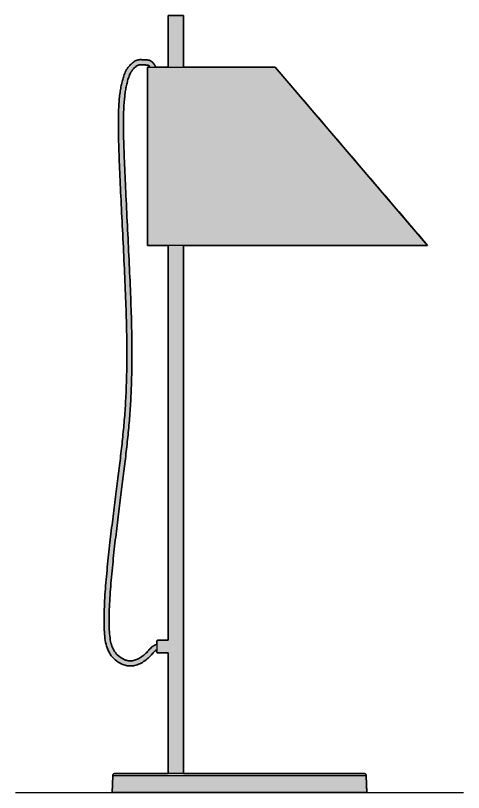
# Model space of a CAD drawing. Header units: millimetres. Extents: x 0 to 917, y -553 to 616.
# Drawn here: x 0 to 352, y 0 to 610 of the extents above; entities that cross this region are included whole.
import ezdxf

# ---------------------------------------------------------------- set-up
doc = ezdxf.new("R2010")
doc.units = ezdxf.units.MM
doc.layers.add('Blocks', color=7, linetype='Continuous')
doc.layers.add('Blocks$Fill', color=7, linetype='Continuous', true_color=0xffffff)
for name, color, linetype, lineweight, true_color in [('Blocks$Inner', 7, 'Continuous', 25, 0x007f00), ('Blocks$Outline', 7, 'Continuous', 35, 0xff3f3f), ('Groud', 7, 'Continuous', 25, 0x243775)]:
    doc.layers.add(name, color=color, linetype=linetype, lineweight=lineweight, true_color=true_color)

# ---------------------------------------------------------------- blocks, each defined once
blk = doc.blocks.new('YUH Table Lamp Side')
at = {"layer": 'Blocks$Fill'}
h = blk.add_hatch(color=256, dxfattribs=at)
h.paths.add_polyline_path([(75.96, 0), (75.96, 0), (275.96, 0), (275.96, 0), (275.57, 13.05), (275.57, 13.1), (275.57, 13.14), (275.56, 13.18), (275.56, 13.23), (275.56, 13.27), (275.55, 13.32), (275.54, 13.36), (275.54, 13.41), (275.53, 13.45), (275.52, 13.5), (275.51, 13.54), (275.49, 13.59), (275.48, 13.63), (275.46, 13.68), (275.45, 13.72), (275.43, 13.77), (275.41, 13.81), (275.39, 13.86), (275.37, 13.9), (275.35, 13.95), (275.33, 13.99), (275.3, 14.03), (275.28, 14.08), (275.25, 14.12), (275.22, 14.16), (275.19, 14.2), (275.16, 14.24), (275.13, 14.28), (275.1, 14.32), (275.07, 14.36), (275.03, 14.39), (275, 14.43), (274.96, 14.46), (274.93, 14.5), (274.89, 14.53), (274.85, 14.56), (274.81, 14.59), (274.77, 14.62), (274.73, 14.65), (274.69, 14.68), (274.65, 14.71), (274.6, 14.73), (274.56, 14.76), (274.52, 14.78), (274.47, 14.8), (274.43, 14.82), (274.38, 14.84), (274.34, 14.86), (274.29, 14.88), (274.25, 14.9), (274.2, 14.91), (274.16, 14.92), (274.11, 14.94), (274.07, 14.95), (274.02, 14.96), (273.98, 14.97), (273.93, 14.97), (273.89, 14.98), (273.84, 14.99), (273.8, 14.99), (273.75, 15), (273.71, 15), (273.67, 15), (273.62, 15), (267.73, 15), (250.77, 15), (131.96, 15), (131.96, 429.55), (172.62, 429.56), (181.57, 429.56), (202.97, 429.53), (255.82, 429.56), (255.82, 429.56), (255.82, 429.56), (255.82, 429.56), (255.82, 429.56), (255.82, 429.56), (255.82, 429.56), (255.82, 429.56), (255.82, 429.56), (255.82, 429.56), (255.82, 429.56), (255.82, 429.56), (255.82, 429.56), (255.82, 429.56), (255.82, 429.56), (255.82, 429.56), (255.82, 429.56), (255.82, 429.56), (255.82, 429.56), (255.82, 429.56), (255.82, 429.56), (255.82, 429.56), (255.82, 429.56), (255.82, 429.56), (255.82, 429.56), (255.82, 429.56), (255.82, 429.56), (255.82, 429.56), (255.82, 429.56), (255.82, 429.56), (255.82, 429.56), (255.82, 429.56), (255.82, 429.56), (255.82, 429.56), (255.82, 429.56), (255.82, 429.56), (255.82, 429.56), (255.82, 429.56), (255.82, 429.56), (255.82, 429.56), (255.82, 429.56), (255.82, 429.56), (255.82, 429.56), (255.82, 429.56), (255.82, 429.56), (255.82, 429.56), (255.82, 429.56), (255.82, 429.56), (255.82, 429.56), (255.82, 429.56), (255.82, 429.56), (255.82, 429.56), (255.82, 429.56), (255.82, 429.56), (255.82, 429.56), (255.82, 429.56), (255.82, 429.56), (255.82, 429.56), (255.82, 429.56), (255.82, 429.56), (255.82, 429.56), (255.82, 429.56), (255.82, 429.56), (255.82, 429.56), (255.82, 429.56), (255.82, 429.56), (255.82, 429.56), (255.82, 429.56), (255.82, 429.56), (255.82, 429.56), (255.82, 429.56), (255.82, 429.56), (255.82, 429.56), (255.82, 429.56), (255.82, 429.56), (255.82, 429.56), (255.82, 429.56), (255.82, 429.56), (255.82, 429.56), (255.82, 429.56), (255.82, 429.56), (255.82, 429.56), (255.82, 429.56), (255.82, 429.56), (255.82, 429.56), (255.82, 429.56), (255.82, 429.56), (255.82, 429.56), (255.82, 429.56), (255.82, 429.56), (255.82, 429.56), (255.82, 429.56), (255.82, 429.56), (255.82, 429.56), (255.82, 429.56), (255.82, 429.56), (255.82, 429.56), (255.82, 429.56), (255.82, 429.56), (255.82, 429.56), (255.82, 429.56), (255.82, 429.56), (255.82, 429.56), (255.82, 429.56), (255.82, 429.56), (255.82, 429.56), (255.82, 429.56), (255.82, 429.56), (255.82, 429.56), (255.82, 429.56), (255.82, 429.56), (255.82, 429.56), (258, 429.56), (258.52, 429.56), (315.9, 429.56), (315.93, 429.56), (323.75, 429.56), (203.94, 569.5), (131.96, 569.5), (131.96, 610), (131.96, 610), (131.96, 610), (131.96, 610), (131.96, 610), (131.94, 610), (131.89, 610), (131.66, 610), (130.72, 610), (127.73, 610), (124.2, 610), (121.2, 610), (120.26, 610), (120.03, 610), (119.98, 610), (119.97, 610), (119.96, 610), (119.96, 610), (119.96, 610), (119.96, 610), (119.96, 569.5), (110.01, 569.5), (109.86, 569.89), (109.69, 570.25), (109.52, 570.61), (109.35, 570.95), (109.17, 571.27), (108.99, 571.58), (108.9, 571.73), (108.8, 571.88), (108.7, 572.02), (108.61, 572.16), (108.49, 572.31), (108.37, 572.47), (108.25, 572.62), (108.13, 572.76), (108.01, 572.9), (107.88, 573.03), (107.75, 573.17), (107.63, 573.29), (107.5, 573.41), (107.36, 573.53), (107.23, 573.64), (107.1, 573.75), (106.96, 573.85), (106.82, 573.95), (106.69, 574.04), (106.55, 574.13), (106.41, 574.22), (106.27, 574.29), (106.13, 574.37), (105.99, 574.44), (105.84, 574.5), (105.7, 574.57), (105.56, 574.62), (105.42, 574.68), (105.28, 574.73), (105.14, 574.77), (105, 574.82), (104.86, 574.85), (104.72, 574.89), (104.59, 574.92), (104.45, 574.95), (104.32, 574.98), (104.06, 575.03), (103.81, 575.06), (103.56, 575.09), (103.33, 575.11), (102.88, 575.14), (101.74, 575.19), (99.58, 575.34), (98.81, 575.37), (98.42, 575.38), (98.02, 575.37), (97.82, 575.37), (97.62, 575.35), (97.41, 575.34), (97.21, 575.32), (97.01, 575.3), (96.8, 575.27), (96.59, 575.23), (96.38, 575.19), (96.18, 575.15), (95.97, 575.1), (95.76, 575.04), (95.55, 574.98), (95.34, 574.91), (95.14, 574.84), (94.93, 574.76), (94.73, 574.68), (94.54, 574.6), (94.35, 574.51), (94.16, 574.42), (93.97, 574.32), (93.78, 574.23), (93.6, 574.12), (93.42, 574.02), (93.25, 573.91), (92.9, 573.69), (92.56, 573.46), (92.23, 573.22), (91.91, 572.97), (91.6, 572.72), (91.3, 572.46), (91.01, 572.19), (90.72, 571.93), (90.45, 571.66), (90.18, 571.39), (89.93, 571.12), (89.68, 570.85), (89.21, 570.31), (88.77, 569.77), (88.36, 569.24), (87.97, 568.71), (87.62, 568.19), (87.29, 567.67), (86.99, 567.15), (86.71, 566.63), (86.45, 566.12), (86.21, 565.62), (85.99, 565.11), (85.78, 564.62), (85.41, 563.64), (85.08, 562.68), (84.78, 561.74), (84.24, 559.86), (83.73, 557.94), (83.25, 555.96), (82.83, 553.91), (82.44, 551.77), (82.1, 549.52), (81.79, 547.16), (81.53, 544.66), (81.31, 542.01), (80.99, 536.19), (80.82, 529.57), (80.81, 522), (81.23, 503.5), (86.91, 376.2), (87.39, 354.1), (87.4, 334.75), (86.97, 317.5), (86.15, 301.71), (84.96, 286.73), (73.11, 186.59), (71.19, 167.08), (70.43, 157.47), (69.87, 148.19), (69.56, 139.43), (69.52, 135.3), (69.56, 131.37), (69.68, 127.65), (69.79, 125.88), (69.91, 124.16), (70.07, 122.5), (70.26, 120.89), (70.5, 119.33), (70.63, 118.57), (70.78, 117.82), (70.93, 117.09), (71.1, 116.36), (71.29, 115.65), (71.49, 114.95), (71.7, 114.25), (71.94, 113.57), (72.18, 112.9), (72.45, 112.24), (72.73, 111.6), (73.04, 110.96), (73.36, 110.33), (73.7, 109.72), (74.06, 109.12), (74.44, 108.53), (74.84, 107.95), (75.26, 107.39), (75.7, 106.83), (76.16, 106.29), (76.65, 105.77), (77.16, 105.25), (77.69, 104.75), (78.24, 104.25), (78.82, 103.77), (79.43, 103.3), (80.06, 102.84), (80.72, 102.39), (81.05, 102.17), (81.4, 101.96), (81.75, 101.75), (82.11, 101.55), (82.47, 101.35), (82.84, 101.16), (83.22, 100.98), (83.6, 100.8), (83.99, 100.63), (84.39, 100.47), (84.79, 100.32), (85.2, 100.17), (85.62, 100.04), (86.05, 99.91), (86.48, 99.8), (86.91, 99.69), (87.36, 99.6), (87.81, 99.52), (88.26, 99.45), (88.72, 99.39), (89.19, 99.35), (89.66, 99.32), (90.14, 99.31), (90.62, 99.31), (91.1, 99.33), (91.59, 99.36), (92.09, 99.41), (92.58, 99.48), (93.09, 99.56), (93.59, 99.67), (94.1, 99.79), (94.6, 99.92), (95.11, 100.08), (95.62, 100.25), (96.13, 100.43), (96.64, 100.63), (97.15, 100.85), (97.65, 101.08), (98.15, 101.32), (98.65, 101.58), (99.15, 101.85), (99.64, 102.13), (100.13, 102.43), (100.62, 102.74), (101.1, 103.05), (101.58, 103.38), (102.05, 103.72), (102.52, 104.07), (102.98, 104.43), (103.43, 104.8), (103.88, 105.18), (104.33, 105.57), (104.76, 105.96), (105.19, 106.36), (105.61, 106.78), (106.02, 107.2), (106.42, 107.62), (108.54, 110.04), (108.86, 110.38), (109.02, 110.54), (109.18, 110.7), (109.34, 110.84), (109.5, 110.99), (109.67, 111.12), (109.84, 111.25), (110.01, 111.37), (110.18, 111.49), (110.27, 111.55), (110.36, 111.6), (110.45, 111.66), (110.55, 111.71), (110.64, 111.76), (110.74, 111.81), (110.84, 111.86), (110.94, 111.91), (110.94, 110.5), (110.94, 110.48), (110.94, 110.46), (110.94, 110.43), (110.94, 110.41), (110.94, 110.39), (110.95, 110.36), (110.95, 110.34), (110.95, 110.32), (110.96, 110.29), (110.96, 110.27), (110.97, 110.25), (110.98, 110.22), (110.98, 110.2), (110.99, 110.18), (111, 110.16), (111.01, 110.13), (111.02, 110.11), (111.03, 110.09), (111.04, 110.06), (111.05, 110.04), (111.06, 110.02), (111.07, 110), (111.09, 109.97), (111.1, 109.95), (111.11, 109.93), (111.13, 109.91), (111.14, 109.89), (111.16, 109.87), (111.18, 109.85), (111.19, 109.83), (111.21, 109.81), (111.23, 109.79), (111.25, 109.77), (111.27, 109.76), (111.29, 109.74), (111.31, 109.72), (111.33, 109.71), (111.35, 109.69), (111.37, 109.68), (111.39, 109.66), (111.41, 109.65), (111.43, 109.64), (111.45, 109.62), (111.48, 109.61), (111.5, 109.6), (111.52, 109.59), (111.55, 109.58), (111.57, 109.57), (111.59, 109.56), (111.61, 109.55), (111.64, 109.55), (111.66, 109.54), (111.68, 109.53), (111.71, 109.53), (111.73, 109.52), (111.75, 109.52), (111.78, 109.51), (111.8, 109.51), (111.82, 109.51), (111.85, 109.5), (111.87, 109.5), (111.89, 109.5), (111.91, 109.5), (111.94, 109.5), (119.96, 109.5), (119.96, 15), (101.15, 15), (84.19, 15), (78.3, 15), (78.26, 15), (78.21, 15), (78.17, 15), (78.12, 14.99), (78.08, 14.99), (78.03, 14.98), (77.99, 14.97), (77.94, 14.97), (77.9, 14.96), (77.85, 14.95), (77.81, 14.94), (77.76, 14.92), (77.72, 14.91), (77.67, 14.89), (77.63, 14.88), (77.58, 14.86), (77.54, 14.84), (77.49, 14.82), (77.45, 14.8), (77.41, 14.78), (77.36, 14.76), (77.32, 14.73), (77.28, 14.71), (77.23, 14.68), (77.19, 14.65), (77.15, 14.62), (77.11, 14.59), (77.07, 14.56), (77.03, 14.53), (77, 14.5), (76.96, 14.46), (76.92, 14.43), (76.89, 14.39), (76.85, 14.35), (76.82, 14.32), (76.79, 14.28), (76.76, 14.24), (76.73, 14.2), (76.7, 14.16), (76.67, 14.12), (76.64, 14.07), (76.62, 14.03), (76.6, 13.99), (76.57, 13.95), (76.55, 13.9), (76.53, 13.86), (76.51, 13.81), (76.49, 13.77), (76.47, 13.72), (76.46, 13.68), (76.44, 13.63), (76.43, 13.59), (76.42, 13.54), (76.41, 13.5), (76.4, 13.45), (76.39, 13.41), (76.38, 13.36), (76.37, 13.32), (76.37, 13.27), (76.36, 13.23), (76.36, 13.18), (76.36, 13.14), (76.36, 13.1), (76.36, 13.05)], flags=0)
h.paths.add_polyline_path([(111.94, 119.5), (111.91, 119.5), (111.89, 119.5), (111.87, 119.5), (111.85, 119.5), (111.82, 119.49), (111.8, 119.49), (111.78, 119.49), (111.75, 119.48), (111.73, 119.48), (111.71, 119.47), (111.68, 119.47), (111.66, 119.46), (111.64, 119.45), (111.61, 119.45), (111.59, 119.44), (111.57, 119.43), (111.55, 119.42), (111.52, 119.41), (111.5, 119.4), (111.48, 119.39), (111.45, 119.38), (111.43, 119.36), (111.41, 119.35), (111.39, 119.34), (111.37, 119.32), (111.35, 119.31), (111.33, 119.29), (111.31, 119.28), (111.29, 119.26), (111.27, 119.24), (111.25, 119.23), (111.23, 119.21), (111.21, 119.19), (111.19, 119.17), (111.18, 119.15), (111.16, 119.13), (111.14, 119.11), (111.13, 119.09), (111.11, 119.07), (111.1, 119.05), (111.09, 119.03), (111.07, 119), (111.06, 118.98), (111.05, 118.96), (111.04, 118.94), (111.03, 118.91), (111.02, 118.89), (111.01, 118.87), (111, 118.84), (110.99, 118.82), (110.98, 118.8), (110.98, 118.78), (110.97, 118.75), (110.96, 118.73), (110.96, 118.71), (110.95, 118.68), (110.95, 118.66), (110.95, 118.64), (110.94, 118.61), (110.94, 118.59), (110.94, 118.57), (110.94, 118.54), (110.94, 118.52), (110.94, 118.5), (110.94, 118.5), (110.94, 116.13), (110.94, 116.13), (110.67, 116.06), (110.49, 116), (110.3, 115.94), (110.12, 115.88), (109.94, 115.82), (109.76, 115.75), (109.58, 115.68), (109.41, 115.6), (109.24, 115.53), (109.08, 115.45), (108.91, 115.37), (108.75, 115.29), (108.6, 115.2), (108.44, 115.11), (108.29, 115.02), (108.14, 114.93), (107.99, 114.84), (107.71, 114.65), (107.44, 114.45), (107.18, 114.25), (106.93, 114.04), (106.68, 113.83), (106.45, 113.62), (106.23, 113.41), (106.01, 113.19), (105.6, 112.76), (105.21, 112.33), (103.47, 110.33), (103.13, 109.97), (102.78, 109.6), (102.41, 109.25), (102.04, 108.9), (101.66, 108.55), (101.28, 108.22), (100.89, 107.89), (100.49, 107.57), (100.09, 107.25), (99.68, 106.95), (99.27, 106.66), (98.86, 106.37), (98.45, 106.1), (98.03, 105.83), (97.61, 105.58), (97.19, 105.34), (96.77, 105.11), (96.35, 104.9), (95.94, 104.69), (95.52, 104.5), (95.11, 104.33), (94.71, 104.17), (94.31, 104.02), (93.91, 103.89), (93.52, 103.77), (93.13, 103.67), (92.75, 103.58), (92.37, 103.5), (91.99, 103.44), (91.62, 103.39), (91.26, 103.35), (90.89, 103.32), (90.54, 103.31), (90.18, 103.31), (89.83, 103.32), (89.48, 103.34), (89.14, 103.37), (88.8, 103.41), (88.46, 103.46), (88.12, 103.52), (87.79, 103.59), (87.46, 103.67), (87.13, 103.76), (86.81, 103.86), (86.49, 103.96), (86.17, 104.07), (85.85, 104.19), (85.54, 104.32), (85.23, 104.46), (84.93, 104.6), (84.62, 104.75), (84.33, 104.9), (84.03, 105.06), (83.74, 105.23), (83.46, 105.4), (83.17, 105.57), (82.9, 105.75), (82.36, 106.11), (81.84, 106.49), (81.34, 106.88), (80.86, 107.28), (80.41, 107.68), (79.97, 108.09), (79.56, 108.52), (79.16, 108.95), (78.78, 109.38), (78.42, 109.83), (78.08, 110.29), (77.76, 110.76), (77.45, 111.23), (77.16, 111.72), (76.88, 112.22), (76.62, 112.73), (76.37, 113.25), (76.14, 113.79), (75.92, 114.34), (75.71, 114.91), (75.51, 115.49), (75.32, 116.09), (75.15, 116.7), (74.99, 117.32), (74.84, 117.97), (74.7, 118.62), (74.56, 119.3), (74.44, 119.99), (74.23, 121.42), (74.05, 122.92), (73.9, 124.49), (73.78, 126.13), (73.68, 127.84), (73.56, 131.45), (73.52, 135.3), (73.56, 139.35), (73.87, 148), (74.42, 157.19), (75.18, 166.74), (79.22, 204.99), (88.95, 286.36), (90.14, 301.45), (90.97, 317.35), (91.4, 334.7), (91.39, 354.15), (89.96, 401.44), (84.95, 513.44), (84.81, 522.03), (84.82, 529.52), (84.99, 536.04), (85.3, 541.72), (85.52, 544.29), (85.77, 546.7), (86.06, 548.97), (86.39, 551.11), (86.75, 553.14), (87.16, 555.09), (87.61, 556.96), (88.09, 558.78), (88.61, 560.57), (88.89, 561.44), (89.18, 562.3), (89.33, 562.72), (89.5, 563.13), (89.67, 563.54), (89.85, 563.95), (90.04, 564.36), (90.25, 564.77), (90.47, 565.18), (90.71, 565.59), (90.97, 566.01), (91.26, 566.42), (91.56, 566.85), (91.9, 567.28), (92.26, 567.72), (92.65, 568.17), (93.06, 568.61), (93.27, 568.83), (93.49, 569.04), (93.71, 569.25), (93.94, 569.45), (94.17, 569.65), (94.4, 569.84), (94.64, 570.02), (94.87, 570.19), (95.11, 570.36), (95.35, 570.51), (95.47, 570.58), (95.58, 570.65), (95.7, 570.71), (95.82, 570.78), (95.94, 570.84), (96.05, 570.89), (96.17, 570.94), (96.28, 570.99), (96.39, 571.04), (96.5, 571.08), (96.61, 571.12), (96.72, 571.16), (96.83, 571.19), (96.94, 571.22), (97.05, 571.25), (97.17, 571.27), (97.28, 571.29), (97.4, 571.31), (97.52, 571.33), (97.64, 571.34), (97.77, 571.35), (97.9, 571.36), (98.16, 571.37), (98.44, 571.38), (98.73, 571.37), (99.34, 571.35), (102.68, 571.14), (103.01, 571.12), (103.16, 571.11), (103.31, 571.09), (103.44, 571.07), (103.57, 571.05), (103.64, 571.04), (103.7, 571.03), (103.76, 571.01), (103.81, 571), (103.87, 570.98), (103.93, 570.97), (103.98, 570.95), (104.03, 570.93), (104.09, 570.91), (104.14, 570.89), (104.19, 570.87), (104.24, 570.84), (104.29, 570.82), (104.34, 570.79), (104.39, 570.76), (104.45, 570.73), (104.5, 570.7), (104.55, 570.66), (104.6, 570.62), (104.66, 570.58), (104.71, 570.54), (104.76, 570.5), (104.82, 570.45), (104.87, 570.4), (104.93, 570.34), (104.99, 570.28), (105.05, 570.22), (105.11, 570.15), (105.17, 570.08), (105.23, 570), (105.29, 569.92), (105.35, 569.83), (105.46, 569.67), (105.57, 569.5), (104.22, 569.5), (103.87, 569.5), (103.78, 569.5), (103.76, 569.5), (103.75, 569.5), (103.75, 569.5), (103.75, 569.5), (103.75, 569.5), (103.75, 569.5), (103.75, 429.56), (119.96, 429.56), (119.96, 119.5)], flags=0)
at = {"layer": 'Blocks$Inner'}
for points in [[(119.96, 429.56), (119.96, 119.5), (111.94, 119.5)], [(111.94, 109.5), (119.96, 109.5), (119.96, 15)]]:
    blk.add_lwpolyline(points, dxfattribs=at)
for points, weights in [([(124.2, 610), (119.96, 610), (119.96, 610)], [1, 0.707106781187, 1]), ([(131.96, 610), (131.96, 610), (127.73, 610)], [1, 0.707106781187, 1]), ([(111.94, 119.5), (110.94, 119.5), (110.94, 118.5)], [1, 0.707106781187, 1]), ([(110.94, 110.5), (110.94, 109.5), (111.94, 109.5)], [1, 0.707106781187, 1]), ([(78.3, 15), (76.36, 14.99), (76.36, 13.05)], [0.99879177721, 0.707712143767, 1]), ([(101.15, 15), (90.08, 15), (84.19, 15)], [0.855180500589, 0.861815273583, 0.895504279422]), ([(267.73, 15), (261.84, 15), (250.77, 15)], [0.895504279422, 0.861815273583, 0.855180500589]), ([(275.57, 13.05), (275.57, 15), (273.62, 15)], [1, 0.707354165199, 0.999505649866])]:
    blk.add_rational_spline(points, weights, degree=2, dxfattribs=at)
for points, degree in [([(119.96, 610), (119.96, 569.5)], 1), ([(127.73, 610), (124.2, 610)], 1), ([(131.96, 569.5), (131.96, 610)], 1), ([(103.75, 429.56), (103.75, 476.21), (103.75, 522.85), (103.75, 569.5)], 3), ([(203.94, 569.5), (243.88, 522.85), (283.81, 476.21), (323.75, 429.56)], 3), ([(131.96, 429.55), (131.96, 15)], 1), ([(76.36, 13.05), (75.96, 0)], 1), ([(84.19, 15), (80.36, 15), (78.3, 15), (78.3, 15)], 3), ([(250.77, 15), (243.48, 15), (225.79, 15), (193.27, 15), (158.65, 15), (126.13, 15), (108.45, 15), (101.15, 15)], 3), ([(273.62, 15), (273.62, 15), (271.56, 15), (267.73, 15)], 3), ([(275.96, 0), (275.57, 13.05)], 1)]:
    blk.add_open_spline(points, degree=degree, dxfattribs=at)
for points, knots in [([(110.94, 111.91), (110.67, 111.79), (110.42, 111.65), (110.18, 111.49), (109.71, 111.18), (109.29, 110.82), (108.86, 110.38), (108.43, 109.95), (108.01, 109.45), (107.54, 108.9), (107.07, 108.35), (106.56, 107.76), (106.02, 107.2), (105.48, 106.63), (104.91, 106.09), (104.33, 105.57), (103.16, 104.53), (101.91, 103.57), (100.62, 102.74), (99.32, 101.9), (97.99, 101.19), (96.64, 100.63), (95.29, 100.08), (93.92, 99.68), (92.58, 99.48), (91.25, 99.28), (89.96, 99.26), (88.72, 99.39), (87.49, 99.52), (86.31, 99.8), (85.2, 100.17), (82.99, 100.92), (81.08, 102.05), (79.43, 103.3), (77.78, 104.54), (76.41, 105.9), (75.26, 107.39), (74.11, 108.88), (73.18, 110.5), (72.45, 112.24), (71.72, 113.99), (71.18, 115.84), (70.78, 117.82), (70.37, 119.8), (70.1, 121.91), (69.91, 124.16), (69.72, 126.41), (69.61, 128.82), (69.56, 131.37), (69.45, 136.47), (69.58, 142.16), (69.87, 148.19), (70.17, 154.23), (70.63, 160.6), (71.19, 167.08), (71.76, 173.56), (72.42, 180.15), (73.11, 186.59), (73.8, 193.03), (74.52, 199.33), (75.25, 205.46), (75.98, 211.59), (76.71, 217.57), (77.45, 223.4), (78.91, 235.06), (80.36, 246.12), (81.65, 256.59), (82.29, 261.82), (82.89, 266.91), (83.45, 271.9), (84.01, 276.89), (84.51, 281.79), (84.96, 286.73), (85.42, 291.66), (85.81, 296.62), (86.15, 301.71), (86.49, 306.8), (86.76, 312.03), (86.97, 317.5), (87.19, 322.97), (87.33, 328.69), (87.4, 334.75), (87.47, 340.81), (87.47, 347.23), (87.39, 354.1), (87.31, 360.98), (87.15, 368.31), (86.91, 376.2), (86.66, 384.09), (86.34, 392.54), (85.96, 401.27), (85.58, 410), (85.16, 419.02), (84.72, 428.07), (84.28, 437.12), (83.82, 446.21), (83.38, 455.07), (82.94, 463.93), (82.52, 472.56), (82.15, 480.72), (81.78, 488.88), (81.46, 496.56), (81.23, 503.5), (81.11, 506.98), (81.02, 510.26), (80.95, 513.34), (80.88, 516.43), (80.83, 519.3), (80.81, 522), (80.77, 527.39), (80.83, 532.06), (80.99, 536.19), (81.15, 540.33), (81.42, 543.92), (81.79, 547.16), (81.98, 548.78), (82.2, 550.31), (82.44, 551.77), (82.68, 553.22), (82.95, 554.61), (83.25, 555.96), (83.56, 557.3), (83.89, 558.6), (84.24, 559.86), (84.59, 561.12), (84.95, 562.35), (85.41, 563.64), (85.64, 564.28), (85.9, 564.94), (86.21, 565.62), (86.52, 566.29), (86.87, 566.97), (87.29, 567.67), (87.71, 568.36), (88.2, 569.06), (88.77, 569.77), (89.33, 570.49), (89.98, 571.22), (90.72, 571.93), (91.47, 572.64), (92.31, 573.33), (93.25, 573.91), (93.71, 574.2), (94.21, 574.46), (94.73, 574.68), (95.26, 574.9), (95.83, 575.08), (96.38, 575.19), (97.5, 575.42), (98.57, 575.4), (99.58, 575.34), (100.08, 575.31), (100.56, 575.27), (101.04, 575.24), (101.27, 575.22), (101.51, 575.2), (101.74, 575.19), (101.98, 575.18), (102.21, 575.17), (102.47, 575.16), (102.99, 575.14), (103.62, 575.12), (104.32, 574.98), (105.03, 574.84), (105.81, 574.59), (106.55, 574.13), (107.29, 573.67), (107.99, 573.01), (108.61, 572.16), (109.13, 571.42), (109.6, 570.55), (110.01, 569.5)], [3.208861, 3.208861, 3.208861, 3.208861, 4.119935, 4.119935, 4.119935, 5.846829, 5.846829, 5.846829, 7.836683, 7.836683, 7.836683, 10.12008, 10.12008, 10.12008, 12.468315, 12.468315, 12.468315, 17.144883, 17.144883, 17.144883, 21.65693, 21.65693, 21.65693, 25.89176, 25.89176, 25.89176, 29.776676, 29.776676, 29.776676, 33.394438, 33.394438, 33.394438, 40.020831, 40.020831, 40.020831, 45.895265, 45.895265, 45.895265, 51.539133, 51.539133, 51.539133, 57.382303, 57.382303, 57.382303, 63.782968, 63.782968, 63.782968, 71.001706, 71.001706, 71.001706, 87.837411, 87.837411, 87.837411, 106.776345, 106.776345, 106.776345, 126.38143, 126.38143, 126.38143, 145.368611, 145.368611, 145.368611, 163.443277, 163.443277, 163.443277, 196.896855, 196.896855, 196.896855, 212.312921, 212.312921, 212.312921, 227.218415, 227.218415, 227.218415, 242.250724, 242.250724, 242.250724, 258.064473, 258.064473, 258.064473, 275.318574, 275.318574, 275.318574, 294.671571, 294.671571, 294.671571, 316.778845, 316.778845, 316.778845, 341.864887, 341.864887, 341.864887, 368.694067, 368.694067, 368.694067, 395.721628, 395.721628, 395.721628, 421.405199, 421.405199, 421.405199, 444.207739, 444.207739, 444.207739, 454.052477, 454.052477, 454.052477, 462.704512, 462.704512, 462.704512, 476.906591, 476.906591, 476.906591, 487.907825, 487.907825, 487.907825, 492.559636, 492.559636, 492.559636, 496.831757, 496.831757, 496.831757, 500.858031, 500.858031, 500.858031, 504.815154, 504.815154, 504.815154, 506.947704, 506.947704, 506.947704, 509.270234, 509.270234, 509.270234, 511.844222, 511.844222, 511.844222, 514.760928, 514.760928, 514.760928, 517.981778, 517.981778, 517.981778, 519.661497, 519.661497, 519.661497, 521.392854, 521.392854, 521.392854, 524.609012, 524.609012, 524.609012, 526.073424, 526.073424, 526.073424, 526.782285, 526.782285, 526.782285, 527.509121, 527.509121, 527.509121, 529.374719, 529.374719, 529.374719, 531.785789, 531.785789, 531.785789, 534.674021, 534.674021, 534.674021, 537.759319, 537.759319, 537.759319, 537.759319]), ([(105.57, 569.5), (105.49, 569.62), (105.42, 569.73), (105.35, 569.83), (105.01, 570.31), (104.72, 570.56), (104.45, 570.73), (104.17, 570.9), (103.91, 570.99), (103.57, 571.05), (103.24, 571.11), (102.82, 571.14), (102.32, 571.16), (102.06, 571.17), (101.79, 571.18), (101.52, 571.2), (101.26, 571.21), (101, 571.23), (100.75, 571.25), (100.25, 571.28), (99.78, 571.32), (99.34, 571.35), (98.48, 571.4), (97.78, 571.39), (97.17, 571.27), (96.86, 571.21), (96.58, 571.12), (96.28, 570.99), (95.98, 570.87), (95.66, 570.7), (95.35, 570.51), (94.71, 570.12), (94.08, 569.6), (93.49, 569.04), (92.9, 568.48), (92.36, 567.87), (91.9, 567.28), (91.43, 566.7), (91.05, 566.14), (90.71, 565.59), (90.38, 565.04), (90.1, 564.5), (89.85, 563.95), (89.6, 563.41), (89.38, 562.86), (89.18, 562.3), (88.78, 561.17), (88.42, 559.99), (88.09, 558.78), (87.76, 557.58), (87.44, 556.36), (87.16, 555.09), (86.87, 553.82), (86.62, 552.5), (86.39, 551.11), (86.15, 549.72), (85.95, 548.26), (85.77, 546.7), (85.41, 543.58), (85.15, 540.09), (84.99, 536.04), (84.83, 531.98), (84.77, 527.37), (84.81, 522.03), (84.83, 519.35), (84.88, 516.5), (84.95, 513.44), (85.02, 510.37), (85.11, 507.1), (85.23, 503.64), (85.46, 496.72), (85.78, 489.05), (86.15, 480.9), (86.52, 472.75), (86.94, 464.12), (87.38, 455.26), (87.82, 446.41), (88.27, 437.32), (88.71, 428.27), (89.15, 419.21), (89.58, 410.19), (89.96, 401.44), (90.33, 392.7), (90.66, 384.24), (90.9, 376.33), (91.15, 368.41), (91.31, 361.05), (91.39, 354.15), (91.47, 347.25), (91.47, 340.8), (91.4, 334.7), (91.33, 328.61), (91.18, 322.86), (90.97, 317.35), (90.76, 311.84), (90.48, 306.58), (90.14, 301.45), (89.8, 296.32), (89.4, 291.32), (88.95, 286.36), (88.49, 281.4), (87.98, 276.47), (87.43, 271.46), (86.87, 266.44), (86.26, 261.34), (85.62, 256.1), (84.32, 245.61), (82.88, 234.55), (81.42, 222.9), (80.68, 217.08), (79.95, 211.11), (79.22, 204.99), (78.49, 198.86), (77.77, 192.59), (77.09, 186.17), (76.4, 179.75), (75.74, 173.18), (75.18, 166.74), (74.62, 160.29), (74.16, 153.96), (73.87, 148), (73.58, 142.03), (73.45, 136.43), (73.56, 131.45), (73.61, 128.96), (73.72, 126.63), (73.9, 124.49), (74.08, 122.35), (74.33, 120.4), (74.7, 118.62), (75.06, 116.85), (75.53, 115.24), (76.14, 113.79), (76.75, 112.34), (77.49, 111.04), (78.42, 109.83), (79.36, 108.63), (80.48, 107.51), (81.84, 106.49), (83.19, 105.47), (84.78, 104.54), (86.49, 103.96), (87.34, 103.67), (88.22, 103.47), (89.14, 103.37), (90.05, 103.28), (91, 103.28), (91.99, 103.44), (92.98, 103.59), (94.03, 103.88), (95.11, 104.33), (96.2, 104.78), (97.34, 105.38), (98.45, 106.1), (99.56, 106.81), (100.64, 107.64), (101.66, 108.55), (102.17, 109.01), (102.67, 109.48), (103.13, 109.97), (103.59, 110.45), (104.03, 110.95), (104.49, 111.49), (104.95, 112.03), (105.44, 112.61), (106.01, 113.19), (106.58, 113.77), (107.22, 114.34), (107.99, 114.84), (108.76, 115.34), (109.66, 115.77), (110.67, 116.06), (110.76, 116.08), (110.85, 116.11), (110.94, 116.13)], [33.039839, 33.039839, 33.039839, 33.039839, 33.558071, 33.558071, 33.558071, 34.852367, 34.852367, 34.852367, 35.793532, 35.793532, 35.793532, 37.057902, 37.057902, 37.057902, 37.852303, 37.852303, 37.852303, 38.629872, 38.629872, 38.629872, 40.035832, 40.035832, 40.035832, 42.227485, 42.227485, 42.227485, 43.158393, 43.158393, 43.158393, 44.21254, 44.21254, 44.21254, 46.587333, 46.587333, 46.587333, 48.964182, 48.964182, 48.964182, 51.031938, 51.031938, 51.031938, 52.888022, 52.888022, 52.888022, 54.672538, 54.672538, 54.672538, 58.355668, 58.355668, 58.355668, 62.165387, 62.165387, 62.165387, 66.220534, 66.220534, 66.220534, 70.674094, 70.674094, 70.674094, 81.36961, 81.36961, 81.36961, 95.383779, 95.383779, 95.383779, 103.975283, 103.975283, 103.975283, 113.777001, 113.777001, 113.777001, 136.532889, 136.532889, 136.532889, 162.199703, 162.199703, 162.199703, 189.230541, 189.230541, 189.230541, 216.082275, 216.082275, 216.082275, 241.216883, 241.216883, 241.216883, 263.400961, 263.400961, 263.400961, 282.847582, 282.847582, 282.847582, 300.208382, 300.208382, 300.208382, 316.132868, 316.132868, 316.132868, 331.266407, 331.266407, 331.266407, 346.249778, 346.249778, 346.249778, 361.712149, 361.712149, 361.712149, 395.176427, 395.176427, 395.176427, 413.223551, 413.223551, 413.223551, 432.165259, 432.165259, 432.165259, 451.688933, 451.688933, 451.688933, 470.477896, 470.477896, 470.477896, 487.031539, 487.031539, 487.031539, 494.001938, 494.001938, 494.001938, 499.931207, 499.931207, 499.931207, 504.989595, 504.989595, 504.989595, 509.58709, 509.58709, 509.58709, 514.393666, 514.393666, 514.393666, 519.732975, 519.732975, 519.732975, 522.45985, 522.45985, 522.45985, 525.3292, 525.3292, 525.3292, 528.591784, 528.591784, 528.591784, 532.375613, 532.375613, 532.375613, 536.430385, 536.430385, 536.430385, 538.468559, 538.468559, 538.468559, 540.51283, 540.51283, 540.51283, 542.793349, 542.793349, 542.793349, 545.38544, 545.38544, 545.38544, 548.350938, 548.350938, 548.350938, 548.647249, 548.647249, 548.647249, 548.647249]), ([(103.75, 569.5), (103.75, 569.5), (104.65, 569.5), (106.9, 569.5), (107.67, 569.5), (109.72, 569.5), (111.01, 569.5), (112.95, 569.5), (113.35, 569.5), (115.89, 569.5), (117.07, 569.5), (128.99, 569.5), (129.64, 569.5), (143.3, 569.5), (167.95, 569.5), (183.33, 569.5), (185.42, 569.5), (193.91, 569.5), (194.83, 569.5), (195.98, 569.5), (196.15, 569.5), (197.92, 569.5), (199.92, 569.5), (202.99, 569.5), (203.94, 569.5), (203.94, 569.5)], [139.937316, 139.937316, 139.937316, 139.937316, 141.617586, 141.617586, 142.305235, 142.305235, 143.421266, 143.421266, 144.816231, 144.816231, 152.968039, 152.968039, 153.417995, 153.417995, 161.916685, 161.916685, 163.614231, 163.614231, 170.317726, 170.317726, 171.406742, 171.406742, 172.803714, 172.803714, 174.348383, 174.348383, 174.348383, 174.348383]), ([(171.25, 429.56), (158.29, 429.56), (146.48, 429.56), (126.28, 429.56), (118.15, 429.56), (109.64, 429.56), (107.44, 429.56), (104.49, 429.56), (103.75, 429.56), (103.75, 429.56)], [-129.461699, -129.461699, -129.461699, -129.461699, -87.287772, -87.287772, -44.31688, -44.31688, -22.15844, -22.15844, 0, 0, 0, 0]), ([(258.52, 429.56), (257.63, 429.56), (256.72, 429.56), (242.52, 429.55), (228.14, 429.51), (206.55, 429.52), (199.35, 429.53), (185.24, 429.55), (178.32, 429.56), (158.37, 429.56), (146.22, 429.54), (130.93, 429.55), (126.32, 429.55), (121.57, 429.56), (120.85, 429.56), (120.15, 429.56)], [389.749865, 389.749865, 389.749865, 389.749865, 392.70346, 392.70346, 436.00262, 436.00262, 457.636043, 457.636043, 479.269465, 479.269465, 522.601848, 522.601848, 544.255891, 544.255891, 548.244672, 548.244672, 548.244672, 548.244672]), ([(255.82, 429.56), (255.71, 429.56), (255.61, 429.56), (242.26, 429.56), (228.07, 429.56), (199.65, 429.56), (185.69, 429.56), (172.62, 429.56)], [-216.535992, -216.535992, -216.535992, -216.535992, -216.200448, -216.200448, -173.229556, -173.229556, -130.943158, -130.943158, -130.943158, -130.943158]), ([(258, 429.56), (257.28, 429.56), (256.55, 429.56), (242.52, 429.56), (228.14, 429.52), (206.55, 429.53), (199.36, 429.54), (188.68, 429.55), (185.1, 429.55), (181.57, 429.56)], [127.570086, 127.570086, 127.570086, 127.570086, 129.947086, 129.947086, 173.244795, 173.244795, 194.878904, 194.878904, 205.971253, 205.971253, 205.971253, 205.971253]), ([(258.52, 429.56), (270.59, 429.56), (281.6, 429.56), (301.21, 429.56), (309.34, 429.56), (315.28, 429.56), (315.6, 429.56), (315.91, 429.56)], [219.483264, 219.483264, 219.483264, 219.483264, 259.17134, 259.17134, 302.142232, 302.142232, 304.638382, 304.638382, 304.638382, 304.638382]), ([(315.91, 429.56), (315.73, 429.56), (315.55, 429.56), (309.86, 429.55), (301.67, 429.51), (286.4, 429.52), (280.81, 429.53), (269.67, 429.55), (264.2, 429.56), (258.52, 429.56)], [304.638382, 304.638382, 304.638382, 304.638382, 306.058811, 306.058811, 349.368153, 349.368153, 371.035016, 371.035016, 389.749865, 389.749865, 389.749865, 389.749865]), ([(315.93, 429.56), (315.75, 429.56), (315.56, 429.56), (309.86, 429.56), (301.69, 429.54), (286.53, 429.55), (281.06, 429.56), (275.21, 429.56)], [400.310298, 400.310298, 400.310298, 400.310298, 401.802289, 401.802289, 445.109925, 445.109925, 466.340572, 466.340572, 466.340572, 466.340572]), ([(323.75, 429.56), (323.75, 429.56), (323, 429.56), (320.22, 429.56), (318.35, 429.56), (315.93, 429.56)], [358.564561, 358.564561, 358.564561, 358.564561, 380.723001, 380.723001, 400.310298, 400.310298, 400.310298, 400.310298])]:
    blk.add_open_spline(points, degree=3, knots=knots, dxfattribs=at)
for points, weights, knots in [([(110.94, 118.5), (110.94, 118.5), (110.94, 117.33), (110.94, 116.16), (110.94, 114.5)], [1, 0.853553390593, 0.853553390593, 0.853553390593, 1], [0.683481, 0.683481, 0.683481, 3.997191, 3.997191, 7.3109, 7.3109, 7.3109]), ([(110.94, 114.5), (110.94, 112.84), (110.94, 111.67), (110.94, 110.5), (110.94, 110.5)], [1, 0.853553390593, 0.853553390593, 0.853553390593, 0.999740250277], [7.3109, 7.3109, 7.3109, 10.62608, 10.62608, 13.938319, 13.938319, 13.938319]), ([(275.57, 13.05), (275.57, 13.05), (175.96, 13.05), (76.36, 13.05), (76.36, 13.05)], [1, 0.707106781187, 1, 0.707106781187, 1], [0, 0, 0, 156.461593, 156.461593, 312.923185, 312.923185, 312.923185]), ([(75.96, 0), (75.96, 0), (175.96, 0), (275.96, 0), (275.96, 0)], [1, 0.707106781187, 1, 0.707106781187, 1], [70.043638, 70.043638, 70.043638, 227.123271, 227.123271, 384.202905, 384.202905, 384.202905])]:
    blk.add_rational_spline(points, weights, degree=2, knots=knots, dxfattribs=at)
at = {"layer": 'Blocks$Outline'}
for points in [[(119.96, 610), (119.96, 569.5)], [(127.73, 610), (124.2, 610)], [(131.96, 569.5), (131.96, 610)], [(103.75, 569.5), (103.75, 429.56)], [(323.75, 429.56), (203.94, 569.5)], [(119.96, 429.56), (119.96, 119.5)], [(131.96, 15), (131.96, 429.55)], [(119.96, 119.5), (111.94, 119.5)], [(111.94, 109.5), (119.96, 109.5)], [(119.96, 109.5), (119.96, 15)], [(76.36, 13.05), (75.96, 0)], [(275.96, 0), (275.57, 13.05)]]:
    blk.add_lwpolyline(points, dxfattribs=at)
for points, weights in [([(124.2, 610), (119.96, 610), (119.96, 610)], [1, 0.707106781187, 1]), ([(131.96, 610), (131.96, 610), (127.73, 610)], [1, 0.707106781187, 1]), ([(111.94, 119.5), (110.94, 119.5), (110.94, 118.5)], [1, 0.707106781187, 1]), ([(110.94, 110.5), (110.94, 109.5), (111.94, 109.5)], [1, 0.707106781187, 1]), ([(78.3, 15), (76.36, 14.99), (76.36, 13.05)], [0.99879177721, 0.707712143767, 1]), ([(101.15, 15), (90.08, 15), (84.19, 15)], [0.855180500589, 0.861815273583, 0.895504279422]), ([(267.73, 15), (261.84, 15), (250.77, 15)], [0.895504279422, 0.861815273583, 0.855180500589]), ([(275.57, 13.05), (275.57, 15), (273.62, 15)], [1, 0.707354165199, 0.999505649866])]:
    blk.add_rational_spline(points, weights, degree=2, dxfattribs=at)
for points, knots in [([(110.01, 569.5), (109.6, 570.55), (109.13, 571.42), (108.61, 572.16), (107.99, 573.01), (107.29, 573.67), (106.55, 574.13), (105.81, 574.59), (105.03, 574.84), (104.32, 574.98), (103.62, 575.12), (102.99, 575.14), (102.47, 575.16), (102.21, 575.17), (101.98, 575.18), (101.74, 575.19), (101.51, 575.2), (101.27, 575.22), (101.04, 575.24), (100.56, 575.27), (100.08, 575.31), (99.58, 575.34), (98.57, 575.4), (97.5, 575.42), (96.38, 575.19), (95.83, 575.08), (95.26, 574.9), (94.73, 574.68), (94.21, 574.46), (93.71, 574.2), (93.25, 573.91), (92.31, 573.33), (91.47, 572.64), (90.72, 571.93), (89.98, 571.22), (89.33, 570.49), (88.77, 569.77), (88.2, 569.06), (87.71, 568.36), (87.29, 567.67), (86.87, 566.97), (86.52, 566.29), (86.21, 565.62), (85.9, 564.94), (85.64, 564.28), (85.41, 563.64), (84.95, 562.35), (84.59, 561.12), (84.24, 559.86), (83.89, 558.6), (83.56, 557.3), (83.25, 555.96), (82.95, 554.61), (82.68, 553.22), (82.44, 551.77), (82.2, 550.31), (81.98, 548.78), (81.79, 547.16), (81.42, 543.92), (81.15, 540.33), (80.99, 536.19), (80.83, 532.06), (80.77, 527.39), (80.81, 522), (80.83, 519.3), (80.88, 516.43), (80.95, 513.34), (81.02, 510.26), (81.11, 506.98), (81.23, 503.5), (81.46, 496.56), (81.78, 488.88), (82.15, 480.72), (82.52, 472.56), (82.94, 463.93), (83.38, 455.07), (83.82, 446.21), (84.28, 437.12), (84.72, 428.07), (85.16, 419.02), (85.58, 410), (85.96, 401.27), (86.34, 392.54), (86.66, 384.09), (86.91, 376.2), (87.15, 368.31), (87.31, 360.98), (87.39, 354.1), (87.47, 347.23), (87.47, 340.81), (87.4, 334.75), (87.33, 328.69), (87.19, 322.97), (86.97, 317.5), (86.76, 312.03), (86.49, 306.8), (86.15, 301.71), (85.81, 296.62), (85.42, 291.66), (84.96, 286.73), (84.51, 281.79), (84.01, 276.89), (83.45, 271.9), (82.89, 266.91), (82.29, 261.82), (81.65, 256.59), (80.36, 246.12), (78.91, 235.06), (77.45, 223.4), (76.71, 217.57), (75.98, 211.59), (75.25, 205.46), (74.52, 199.33), (73.8, 193.03), (73.11, 186.59), (72.42, 180.15), (71.76, 173.56), (71.19, 167.08), (70.63, 160.6), (70.17, 154.23), (69.87, 148.19), (69.58, 142.16), (69.45, 136.47), (69.56, 131.37), (69.61, 128.82), (69.72, 126.41), (69.91, 124.16), (70.1, 121.91), (70.37, 119.8), (70.78, 117.82), (71.18, 115.84), (71.72, 113.99), (72.45, 112.24), (73.18, 110.5), (74.11, 108.88), (75.26, 107.39), (76.41, 105.9), (77.78, 104.54), (79.43, 103.3), (81.08, 102.05), (82.99, 100.92), (85.2, 100.17), (86.31, 99.8), (87.49, 99.52), (88.72, 99.39), (89.96, 99.26), (91.25, 99.28), (92.58, 99.48), (93.92, 99.68), (95.29, 100.08), (96.64, 100.63), (97.99, 101.19), (99.32, 101.9), (100.62, 102.74), (101.91, 103.57), (103.16, 104.53), (104.33, 105.57), (104.91, 106.09), (105.48, 106.63), (106.02, 107.2), (106.56, 107.76), (107.07, 108.35), (107.54, 108.9), (108.01, 109.45), (108.43, 109.95), (108.86, 110.38), (109.29, 110.82), (109.71, 111.18), (110.18, 111.49), (110.42, 111.65), (110.67, 111.78), (110.94, 111.91)], [-537.759319, -537.759319, -537.759319, -537.759319, -534.674021, -534.674021, -534.674021, -531.785789, -531.785789, -531.785789, -529.374719, -529.374719, -529.374719, -527.509121, -527.509121, -527.509121, -526.782285, -526.782285, -526.782285, -526.073424, -526.073424, -526.073424, -524.609012, -524.609012, -524.609012, -521.392854, -521.392854, -521.392854, -519.661497, -519.661497, -519.661497, -517.981778, -517.981778, -517.981778, -514.760928, -514.760928, -514.760928, -511.844222, -511.844222, -511.844222, -509.270234, -509.270234, -509.270234, -506.947704, -506.947704, -506.947704, -504.815154, -504.815154, -504.815154, -500.858031, -500.858031, -500.858031, -496.831757, -496.831757, -496.831757, -492.559636, -492.559636, -492.559636, -487.907825, -487.907825, -487.907825, -476.906591, -476.906591, -476.906591, -462.704512, -462.704512, -462.704512, -454.052477, -454.052477, -454.052477, -444.207739, -444.207739, -444.207739, -421.405199, -421.405199, -421.405199, -395.721628, -395.721628, -395.721628, -368.694067, -368.694067, -368.694067, -341.864887, -341.864887, -341.864887, -316.778845, -316.778845, -316.778845, -294.671571, -294.671571, -294.671571, -275.318574, -275.318574, -275.318574, -258.064473, -258.064473, -258.064473, -242.250724, -242.250724, -242.250724, -227.218415, -227.218415, -227.218415, -212.312921, -212.312921, -212.312921, -196.896855, -196.896855, -196.896855, -163.443277, -163.443277, -163.443277, -145.368611, -145.368611, -145.368611, -126.38143, -126.38143, -126.38143, -106.776345, -106.776345, -106.776345, -87.837411, -87.837411, -87.837411, -71.001706, -71.001706, -71.001706, -63.782968, -63.782968, -63.782968, -57.382303, -57.382303, -57.382303, -51.539133, -51.539133, -51.539133, -45.895265, -45.895265, -45.895265, -40.020831, -40.020831, -40.020831, -33.394438, -33.394438, -33.394438, -29.776676, -29.776676, -29.776676, -25.89176, -25.89176, -25.89176, -21.65693, -21.65693, -21.65693, -17.144883, -17.144883, -17.144883, -12.468315, -12.468315, -12.468315, -10.12008, -10.12008, -10.12008, -7.836683, -7.836683, -7.836683, -5.846829, -5.846829, -5.846829, -4.119935, -4.119935, -4.119935, -3.21247, -3.21247, -3.21247, -3.21247]), ([(110.94, 116.13), (110.85, 116.11), (110.76, 116.08), (110.67, 116.06), (109.66, 115.77), (108.76, 115.34), (107.99, 114.84), (107.22, 114.34), (106.58, 113.77), (106.01, 113.19), (105.44, 112.61), (104.95, 112.03), (104.49, 111.49), (104.03, 110.95), (103.59, 110.45), (103.13, 109.97), (102.67, 109.48), (102.17, 109.01), (101.66, 108.55), (100.64, 107.64), (99.56, 106.81), (98.45, 106.1), (97.34, 105.38), (96.2, 104.78), (95.11, 104.33), (94.03, 103.88), (92.98, 103.59), (91.99, 103.44), (91, 103.28), (90.05, 103.28), (89.14, 103.37), (88.22, 103.47), (87.34, 103.67), (86.49, 103.96), (84.78, 104.54), (83.19, 105.47), (81.84, 106.49), (80.48, 107.51), (79.36, 108.63), (78.42, 109.83), (77.49, 111.04), (76.75, 112.34), (76.14, 113.79), (75.53, 115.24), (75.06, 116.85), (74.7, 118.62), (74.33, 120.4), (74.08, 122.35), (73.9, 124.49), (73.72, 126.63), (73.61, 128.96), (73.56, 131.45), (73.45, 136.43), (73.58, 142.03), (73.87, 148), (74.16, 153.96), (74.62, 160.29), (75.18, 166.74), (75.74, 173.18), (76.4, 179.75), (77.09, 186.17), (77.77, 192.59), (78.49, 198.86), (79.22, 204.99), (79.95, 211.11), (80.68, 217.08), (81.42, 222.9), (82.88, 234.55), (84.32, 245.61), (85.62, 256.1), (86.26, 261.34), (86.87, 266.44), (87.43, 271.46), (87.98, 276.47), (88.49, 281.4), (88.95, 286.36), (89.4, 291.32), (89.8, 296.32), (90.14, 301.45), (90.48, 306.58), (90.76, 311.84), (90.97, 317.35), (91.18, 322.86), (91.33, 328.61), (91.4, 334.7), (91.47, 340.8), (91.47, 347.25), (91.39, 354.15), (91.31, 361.05), (91.15, 368.41), (90.9, 376.33), (90.66, 384.24), (90.33, 392.7), (89.96, 401.44), (89.58, 410.19), (89.15, 419.21), (88.71, 428.27), (88.27, 437.32), (87.82, 446.41), (87.38, 455.26), (86.94, 464.12), (86.52, 472.75), (86.15, 480.9), (85.78, 489.05), (85.46, 496.72), (85.23, 503.64), (85.11, 507.1), (85.02, 510.37), (84.95, 513.44), (84.88, 516.5), (84.83, 519.35), (84.81, 522.03), (84.77, 527.37), (84.83, 531.98), (84.99, 536.04), (85.15, 540.09), (85.41, 543.58), (85.77, 546.7), (85.95, 548.26), (86.15, 549.72), (86.39, 551.11), (86.62, 552.5), (86.87, 553.82), (87.16, 555.09), (87.44, 556.36), (87.76, 557.58), (88.09, 558.78), (88.42, 559.99), (88.78, 561.17), (89.18, 562.3), (89.38, 562.86), (89.6, 563.41), (89.85, 563.95), (90.1, 564.5), (90.38, 565.04), (90.71, 565.59), (91.05, 566.14), (91.43, 566.7), (91.9, 567.28), (92.36, 567.87), (92.9, 568.48), (93.49, 569.04), (94.08, 569.6), (94.71, 570.12), (95.35, 570.51), (95.66, 570.7), (95.98, 570.87), (96.28, 570.99), (96.58, 571.12), (96.86, 571.21), (97.17, 571.27), (97.78, 571.39), (98.48, 571.4), (99.34, 571.35), (99.78, 571.32), (100.25, 571.28), (100.75, 571.25), (101, 571.23), (101.26, 571.21), (101.52, 571.2), (101.79, 571.18), (102.06, 571.17), (102.32, 571.16), (102.82, 571.14), (103.24, 571.11), (103.57, 571.05), (103.91, 570.99), (104.17, 570.9), (104.45, 570.73), (104.72, 570.56), (105.01, 570.31), (105.35, 569.83), (105.42, 569.73), (105.49, 569.62), (105.57, 569.5)], [-548.64671, -548.64671, -548.64671, -548.64671, -548.350938, -548.350938, -548.350938, -545.38544, -545.38544, -545.38544, -542.793349, -542.793349, -542.793349, -540.51283, -540.51283, -540.51283, -538.468559, -538.468559, -538.468559, -536.430385, -536.430385, -536.430385, -532.375613, -532.375613, -532.375613, -528.591784, -528.591784, -528.591784, -525.3292, -525.3292, -525.3292, -522.45985, -522.45985, -522.45985, -519.732975, -519.732975, -519.732975, -514.393666, -514.393666, -514.393666, -509.58709, -509.58709, -509.58709, -504.989595, -504.989595, -504.989595, -499.931207, -499.931207, -499.931207, -494.001938, -494.001938, -494.001938, -487.031539, -487.031539, -487.031539, -470.477896, -470.477896, -470.477896, -451.688933, -451.688933, -451.688933, -432.165259, -432.165259, -432.165259, -413.223551, -413.223551, -413.223551, -395.176427, -395.176427, -395.176427, -361.712149, -361.712149, -361.712149, -346.249778, -346.249778, -346.249778, -331.266407, -331.266407, -331.266407, -316.132868, -316.132868, -316.132868, -300.208382, -300.208382, -300.208382, -282.847582, -282.847582, -282.847582, -263.400961, -263.400961, -263.400961, -241.216883, -241.216883, -241.216883, -216.082275, -216.082275, -216.082275, -189.230541, -189.230541, -189.230541, -162.199703, -162.199703, -162.199703, -136.532889, -136.532889, -136.532889, -113.777001, -113.777001, -113.777001, -103.975283, -103.975283, -103.975283, -95.383779, -95.383779, -95.383779, -81.36961, -81.36961, -81.36961, -70.674094, -70.674094, -70.674094, -66.220534, -66.220534, -66.220534, -62.165387, -62.165387, -62.165387, -58.355668, -58.355668, -58.355668, -54.672538, -54.672538, -54.672538, -52.888022, -52.888022, -52.888022, -51.031938, -51.031938, -51.031938, -48.964182, -48.964182, -48.964182, -46.587333, -46.587333, -46.587333, -44.21254, -44.21254, -44.21254, -43.158393, -43.158393, -43.158393, -42.227485, -42.227485, -42.227485, -40.035832, -40.035832, -40.035832, -38.629872, -38.629872, -38.629872, -37.852303, -37.852303, -37.852303, -37.057902, -37.057902, -37.057902, -35.793532, -35.793532, -35.793532, -34.852367, -34.852367, -34.852367, -33.558071, -33.558071, -33.558071, -33.039839, -33.039839, -33.039839, -33.039839]), ([(119.96, 569.5), (116.16, 569.5), (115.16, 569.5), (113.35, 569.5), (112.95, 569.5), (111.37, 569.5), (110.72, 569.5), (110.01, 569.5)], [24.128549, 24.128549, 24.128549, 24.128549, 29.532152, 29.532152, 30.927117, 30.927117, 31.579261, 31.579261, 31.579261, 31.579261]), ([(203.94, 569.5), (203.94, 569.5), (202.99, 569.5), (199.92, 569.5), (197.92, 569.5), (196.15, 569.5), (195.98, 569.5), (194.83, 569.5), (193.91, 569.5), (185.42, 569.5), (183.33, 569.5), (168.47, 569.5), (145.28, 569.5), (131.96, 569.5)], [0, 0, 0, 0, 1.544669, 1.544669, 2.941641, 2.941641, 4.030657, 4.030657, 10.734152, 10.734152, 12.431698, 12.431698, 20.585867, 20.585867, 20.585867, 20.585867]), ([(103.75, 429.56), (103.75, 429.56), (104.49, 429.56), (107.44, 429.56), (109.64, 429.56), (114.66, 429.56), (117.14, 429.56), (119.96, 429.56)], [0, 0, 0, 0, 22.15844, 22.15844, 44.31688, 44.31688, 60.569384, 60.569384, 60.569384, 60.569384]), ([(131.96, 429.55), (133.28, 429.54), (134.63, 429.54), (146.11, 429.54), (158.24, 429.56), (171.53, 429.56), (171.99, 429.56), (172.3, 429.56), (172.62, 429.56)], [80.699262, 80.699262, 80.699262, 80.699262, 86.614349, 86.614349, 129.483984, 129.945826, 129.945826, 130.969538, 130.969538, 130.969538, 130.969538]), ([(181.57, 429.56), (185.1, 429.55), (188.68, 429.55), (195.83, 429.54), (199.39, 429.54), (202.97, 429.53)], [-205.971253, -205.971253, -205.971253, -205.971253, -194.878903, -194.878903, -184.06185, -184.06185, -184.06185, -184.06185]), ([(202.97, 429.53), (206.55, 429.52), (210.15, 429.52), (228.14, 429.51), (242.52, 429.55), (255.82, 429.56), (255.82, 429.56), (255.82, 429.56)], [162.395862, 162.395862, 162.395862, 162.395862, 173.211768, 173.211768, 216.510024, 216.510024, 216.510162, 216.510162, 216.510162, 216.510162]), ([(255.82, 429.56), (255.82, 429.56), (255.82, 429.56), (256.55, 429.56), (257.27, 429.56), (258, 429.56)], [-129.948041, -129.948041, -129.948041, -129.948041, -129.947087, -129.947087, -127.573243, -127.573243, -127.573243, -127.573243]), ([(258, 429.56), (258, 429.56), (258.17, 429.56), (258.35, 429.56), (258.52, 429.56)], [218.8886055, 218.8886055, 218.8886055, 218.8886055, 218.8886061, 219.4635569, 219.4635569, 219.4635569, 219.4635569]), ([(258.52, 429.56), (264.2, 429.56), (269.67, 429.55), (280.81, 429.53), (286.4, 429.52), (301.67, 429.51), (309.86, 429.55), (315.55, 429.56), (315.73, 429.56), (315.9, 429.56)], [-126.995194, -126.995194, -126.995194, -126.995194, -108.281111, -108.281111, -86.615137, -86.615137, -43.307571, -43.307571, -41.891917, -41.891917, -41.891917, -41.891917]), ([(315.9, 429.56), (315.91, 429.56), (315.91, 429.56), (315.92, 429.56), (315.93, 429.56)], [304.57181301, 304.57181301, 304.57181301, 304.57181301, 304.57530348, 304.64345271, 304.64345271, 304.64345271, 304.64345271]), ([(315.93, 429.56), (318.35, 429.56), (320.22, 429.56), (323, 429.56), (323.75, 429.56), (323.75, 429.56)], [304.713375, 304.713375, 304.713375, 304.713375, 324.300672, 324.300672, 346.459112, 346.459112, 346.459112, 346.459112]), ([(250.77, 15), (243.48, 15), (225.79, 15), (193.27, 15), (160.51, 15), (140.47, 15), (131.96, 15)], [-0.7160494, -0.7160494, -0.7160494, -0.7160494, -0.6296296, -0.5432099, -0.4567901, -0.3842869, -0.3842869, -0.3842869, -0.3842869]), ([(273.62, 15), (273.62, 15), (273.62, 15), (271.56, 15), (267.73, 15)], [-0.99976487, -0.99976487, -0.99976487, -0.99976487, -0.99976475, -0.98765432, -0.98765432, -0.98765432, -0.98765432])]:
    blk.add_open_spline(points, degree=3, knots=knots, dxfattribs=at)
for points in [[(105.57, 569.5), (104.4, 569.5), (103.75, 569.5), (103.75, 569.5)], [(172.62, 429.56), (175.56, 429.56), (178.54, 429.56), (181.57, 429.56)], [(84.19, 15), (80.36, 15), (78.3, 15), (78.3, 15)], [(119.96, 15), (112.98, 15), (106.63, 15), (101.15, 15)]]:
    blk.add_open_spline(points, degree=3, dxfattribs=at)
for points, weights, knots in [([(110.94, 118.5), (110.94, 118.5), (110.94, 117.33), (110.94, 116.8), (110.94, 116.13), (110.94, 116.13)], [1, 0.853553390593, 0.853553390593, 0.853553390593, 0.882799385446, 0.882802161477], [-13.254837, -13.254837, -13.254837, -9.941128, -9.941128, -8.460359, -8.460218, -8.460218, -8.460218]), ([(110.94, 111.91), (110.94, 111.79), (110.94, 111.67), (110.94, 110.55), (110.94, 110.5), (110.94, 110.5)], [0.854934895507, 0.853553390593, 0.853553390593, 0.853553390593, 0.993363681521, 1], [-3.635557, -3.635557, -3.635557, -3.313709, -3.313709, -0.150163, 0, 0, 0]), ([(75.96, 0), (75.96, 0), (175.96, 0), (275.96, 0), (275.96, 0)], [1, 0.707106781187, 1, 0.707106781187, 1], [0, 0, 0, 157.079634, 157.079634, 314.159268, 314.159268, 314.159268])]:
    blk.add_rational_spline(points, weights, degree=2, knots=knots, dxfattribs=at)

msp = doc.modelspace()

# ---------------------------------------------------------------- linework, layer by layer
at = {"layer": 'Groud'}
msp.add_lwpolyline([(0, 0), (351.92, 0)], dxfattribs=at)

# ---------------------------------------------------------------- block references
at = {"layer": 'Blocks'}
msp.add_blockref('YUH Table Lamp Side', (0, 0), dxfattribs=at)

doc.saveas('drawing.dxf')
